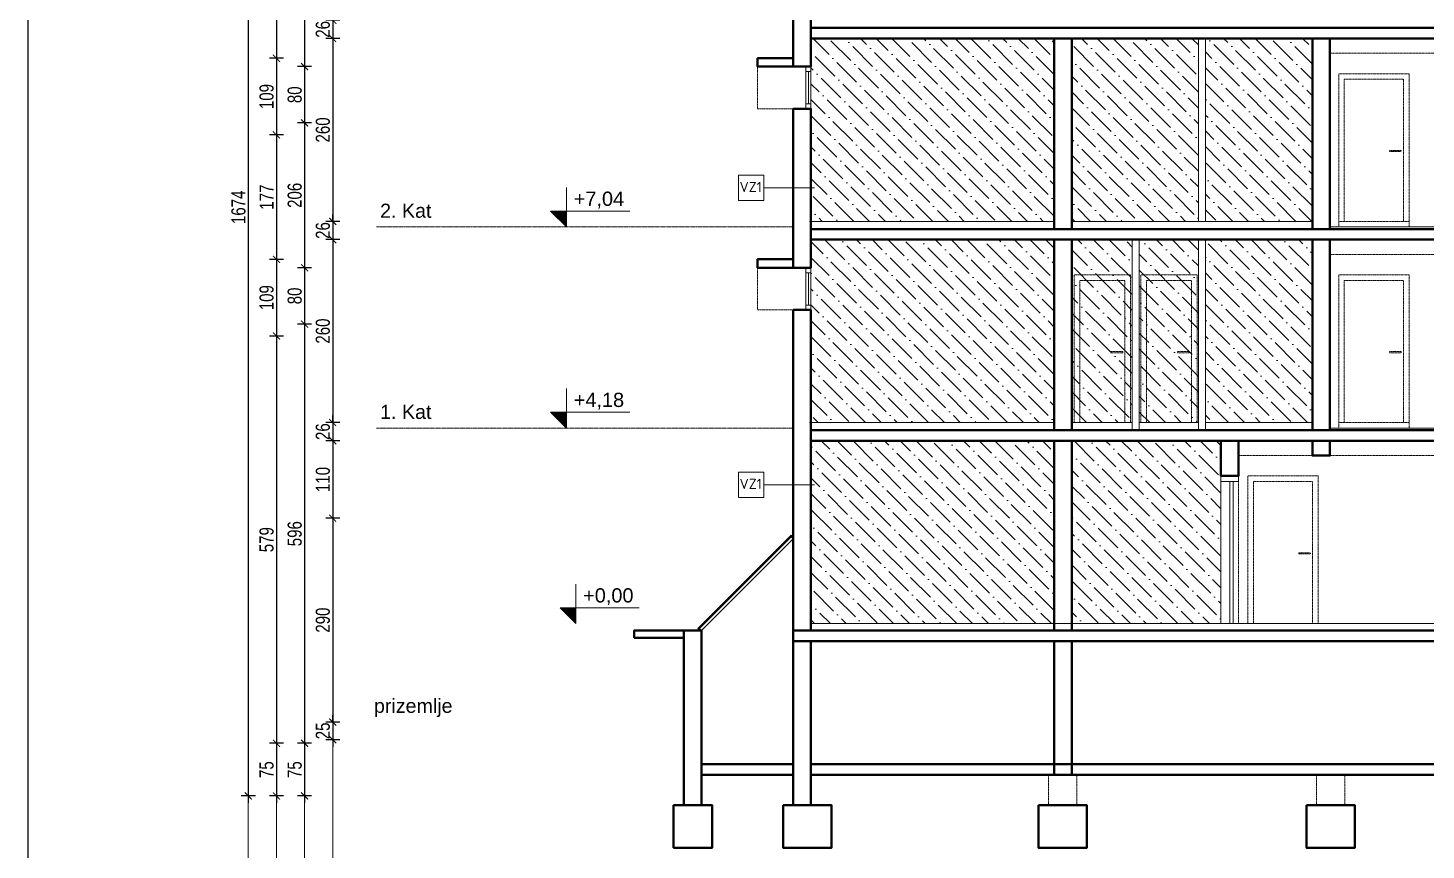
# Model space of a CAD drawing. Header units: millimetres. Extents: x -701 to 470890, y -446843 to -116129.
# Drawn here: x 202089 to 204077, y -227816 to -226647 of the extents above; entities that cross this region are included whole.
import ezdxf
from ezdxf.enums import TextEntityAlignment as Align

# ---------------------------------------------------------------- set-up
doc = ezdxf.new("R2010")
doc.units = ezdxf.units.MM
doc.header["$PDMODE"] = 2
doc.linetypes.add('DASHED2', pattern=[0.375, 0.25, -0.125])
doc.linetypes.add('HIDDEN', pattern=[0.375, 0.25, -0.125])
doc.layers.get('0').update_dxf_attribs({"lineweight": 0})
doc.layers.get('Defpoints').update_dxf_attribs({"color": 250, "lineweight": 0})
for name, color, linetype, lineweight in [('01-zid_nenosivi', 134, 'Continuous', 0), ('03-prozori', 132, 'Continuous', 0), ('05-podgled-tanko', 144, 'HIDDEN', 0), ('06-hatch_grijano', 30, 'Continuous', 0), ('07-kote', 70, 'Continuous', 9), ('5-TX', 113, 'Continuous', 5), ('TP_01 - 0.50', 1, 'Continuous', 40)]:
    doc.layers.add(name, color=color, linetype=linetype, lineweight=lineweight)
doc.layers.add('SAST_Linija sastavnice', color=255, linetype='Continuous', plot=False)
doc.styles.add('GENERATED_STYLE_1', font='arial.ttf')
doc.styles.add('isocpeur', font='isocpeur.ttf')
doc.styles.add('OPIS', font='hrcom.shx', dxfattribs={"width": 0.8, "height": 20})
doc.styles.add('tahoma10', font='tahoma.ttf', dxfattribs={"height": 2})
doc.dimstyles.new('ISO-25', dxfattribs={"dimtxt": 20, "dimasz": 10, "dimexe": 10, "dimexo": 10, "dimgap": 4, "dimtad": 1, "dimdec": 0, "dimtxsty": 'OPIS', "dimblk": 'ARCHTICK', "dimcen": 10, "dimdle": 10, "dimadec": 0, "dimazin": 0, "dimtfac": 1, "dimtdec": 0, "dimtix": 1, "dimtmove": 0, "dimatfit": 3, "dimldrblk": 'ARCHTICK', "dimfxl": 10, "dimfxlon": 1, "dimarcsym": 0})
pattern_1 = [(315, (66.37, -130), (30.8696304, -8.4189901), [39.6875, -7.9375, 0, -7.9375])]

# ---------------------------------------------------------------- blocks, each defined once
blk = doc.blocks.new('*U3807')
blk.add_line((7, 3.5), (53, 3.5))
blk.add_lwpolyline([(0, 7), (60, 7), (60, 0), (60, 0), (0, 0), (0, 7)])
blk.add_lwpolyline([(7, 7), (53, 7), (53, 0), (7, 0)], close=True)
blk = doc.blocks.new('_ArchTick')
at = {"color": 0, "linetype": 'ByBlock', "lineweight": 0, "const_width": 0.15}
blk.add_lwpolyline([(-0.5, -0.5), (0.5, 0.5)], dxfattribs=at)
blk = doc.blocks.new('*D1670')
at = {"layer": '07-kote', "color": 0, "linetype": 'ByBlock', "lineweight": -2, "ltscale": 5, "transparency": 16777216}
for p, q in [((202522.3, -226636.3), (202522.3, -226626.3)), ((202532.3, -226636.3), (202512.3, -226636.3)), ((202522.3, -226636.3), (202522.3, -226662.3)), ((202532.3, -226662.3), (202512.3, -226662.3)), ((202522.3, -226662.3), (202522.3, -226672.3))]:
    blk.add_line(p, q, dxfattribs=at)
at = {"layer": 'Defpoints', "color": 0, "linetype": 'ByBlock', "lineweight": -3, "ltscale": 5, "transparency": 16777216}
for p in [(203216.5, -226636.3), (202522.3, -226662.3), (203216.5, -226662.3)]:
    blk.add_point(p, dxfattribs=at)
at = {"layer": '07-kote', "color": 0, "linetype": 'ByBlock', "lineweight": -2, "ltscale": 5, "transparency": 16777216, "xscale": 10, "yscale": 10, "zscale": 10}
for p, rotation in [((202522.3, -226636.3), 270), ((202522.3, -226662.3), 90)]:
    blk.add_blockref('_ArchTick', p, dxfattribs=dict(at, rotation=rotation))
at = {"layer": '07-kote', "color": 0, "linetype": 'ByBlock', "ltscale": 5, "transparency": 16777216, "insert": (202508.3, -226649.3), "char_height": 20, "attachment_point": 5, "rotation": 90, "style": 'OPIS'}
blk.add_mtext('26', dxfattribs=at)
blk = doc.blocks.new('*D1671')
at = {"layer": '07-kote', "color": 0, "linetype": 'ByBlock', "lineweight": -2, "ltscale": 5, "transparency": 16777216}
for p, q in [((202532.3, -226662.3), (202512.3, -226662.3)), ((202522.3, -226652.3), (202522.3, -226932.3)), ((202532.3, -226922.3), (202512.3, -226922.3))]:
    blk.add_line(p, q, dxfattribs=at)
at = {"layer": 'Defpoints', "color": 0, "linetype": 'ByBlock', "lineweight": -3, "ltscale": 5, "transparency": 16777216}
for p in [(203216.5, -226662.3), (202522.3, -226922.3), (203216.5, -226922.3)]:
    blk.add_point(p, dxfattribs=at)
at = {"layer": '07-kote', "color": 0, "linetype": 'ByBlock', "lineweight": -2, "ltscale": 5, "transparency": 16777216, "xscale": 10, "yscale": 10, "zscale": 10}
for p, rotation in [((202522.3, -226662.3), 90), ((202522.3, -226922.3), 270)]:
    blk.add_blockref('_ArchTick', p, dxfattribs=dict(at, rotation=rotation))
at = {"layer": '07-kote', "color": 0, "linetype": 'ByBlock', "ltscale": 5, "transparency": 16777216, "insert": (202508.3, -226792.3), "char_height": 20, "attachment_point": 5, "rotation": 90, "style": 'OPIS'}
blk.add_mtext('260', dxfattribs=at)
blk = doc.blocks.new('*D1672')
at = {"layer": '07-kote', "color": 0, "linetype": 'ByBlock', "lineweight": -2, "ltscale": 5, "transparency": 16777216}
for p, q in [((202532.3, -226922.3), (202512.3, -226922.3)), ((202522.3, -226922.3), (202522.3, -226912.3)), ((202522.3, -226922.3), (202522.3, -226948.3)), ((202532.3, -226948.3), (202512.3, -226948.3)), ((202522.3, -226948.3), (202522.3, -226958.3))]:
    blk.add_line(p, q, dxfattribs=at)
at = {"layer": 'Defpoints', "color": 0, "linetype": 'ByBlock', "lineweight": -3, "ltscale": 5, "transparency": 16777216}
for p in [(203216.5, -226922.3), (202522.3, -226948.3), (203216.5, -226948.3)]:
    blk.add_point(p, dxfattribs=at)
at = {"layer": '07-kote', "color": 0, "linetype": 'ByBlock', "lineweight": -2, "ltscale": 5, "transparency": 16777216, "xscale": 10, "yscale": 10, "zscale": 10}
for p, rotation in [((202522.3, -226922.3), 270), ((202522.3, -226948.3), 90)]:
    blk.add_blockref('_ArchTick', p, dxfattribs=dict(at, rotation=rotation))
at = {"layer": '07-kote', "color": 0, "linetype": 'ByBlock', "ltscale": 5, "transparency": 16777216, "insert": (202508.3, -226935.3), "char_height": 20, "attachment_point": 5, "rotation": 90, "style": 'OPIS'}
blk.add_mtext('26', dxfattribs=at)
blk = doc.blocks.new('*D1673')
at = {"layer": '07-kote', "color": 0, "linetype": 'ByBlock', "lineweight": -2, "ltscale": 5, "transparency": 16777216}
for p, q in [((202522.3, -226938.3), (202522.3, -227218.3)), ((202532.3, -226948.3), (202512.3, -226948.3)), ((202532.3, -227208.3), (202512.3, -227208.3))]:
    blk.add_line(p, q, dxfattribs=at)
at = {"layer": 'Defpoints', "color": 0, "linetype": 'ByBlock', "lineweight": -3, "ltscale": 5, "transparency": 16777216}
for p in [(203216.5, -226948.3), (202522.3, -227208.3), (203191.5, -227208.3)]:
    blk.add_point(p, dxfattribs=at)
at = {"layer": '07-kote', "color": 0, "linetype": 'ByBlock', "lineweight": -2, "ltscale": 5, "transparency": 16777216, "xscale": 10, "yscale": 10, "zscale": 10}
for p, rotation in [((202522.3, -226948.3), 90), ((202522.3, -227208.3), 270)]:
    blk.add_blockref('_ArchTick', p, dxfattribs=dict(at, rotation=rotation))
at = {"layer": '07-kote', "color": 0, "linetype": 'ByBlock', "ltscale": 5, "transparency": 16777216, "insert": (202508.3, -227078.3), "char_height": 20, "attachment_point": 5, "rotation": 90, "style": 'OPIS'}
blk.add_mtext('260', dxfattribs=at)
blk = doc.blocks.new('*D1674')
at = {"layer": '07-kote', "color": 0, "linetype": 'ByBlock', "lineweight": -2, "ltscale": 5, "transparency": 16777216}
for p, q in [((202522.3, -227208.3), (202522.3, -227198.3)), ((202532.3, -227208.3), (202512.3, -227208.3)), ((202522.3, -227208.3), (202522.3, -227234.3)), ((202532.3, -227234.3), (202512.3, -227234.3)), ((202522.3, -227234.3), (202522.3, -227244.3))]:
    blk.add_line(p, q, dxfattribs=at)
at = {"layer": 'Defpoints', "color": 0, "linetype": 'ByBlock', "lineweight": -3, "ltscale": 5, "transparency": 16777216}
for p in [(203191.5, -227208.3), (202522.3, -227234.3), (203191.5, -227234.3)]:
    blk.add_point(p, dxfattribs=at)
at = {"layer": '07-kote', "color": 0, "linetype": 'ByBlock', "lineweight": -2, "ltscale": 5, "transparency": 16777216, "xscale": 10, "yscale": 10, "zscale": 10}
for p, rotation in [((202522.3, -227208.3), 270), ((202522.3, -227234.3), 90)]:
    blk.add_blockref('_ArchTick', p, dxfattribs=dict(at, rotation=rotation))
at = {"layer": '07-kote', "color": 0, "linetype": 'ByBlock', "ltscale": 5, "transparency": 16777216, "insert": (202508.3, -227221.3), "char_height": 20, "attachment_point": 5, "rotation": 90, "style": 'OPIS'}
blk.add_mtext('26', dxfattribs=at)
blk = doc.blocks.new('*D1675')
at = {"layer": '07-kote', "color": 0, "linetype": 'ByBlock', "lineweight": -2, "ltscale": 5, "transparency": 16777216}
for p, q in [((202532.3, -227234.3), (202512.3, -227234.3)), ((202522.3, -227224.3), (202522.3, -227354.3)), ((202532.3, -227344.3), (202512.3, -227344.3))]:
    blk.add_line(p, q, dxfattribs=at)
at = {"layer": 'Defpoints', "color": 0, "linetype": 'ByBlock', "lineweight": -3, "ltscale": 5, "transparency": 16777216}
for p in [(203191.5, -227234.3), (202522.3, -227344.3), (203191.5, -227344.3)]:
    blk.add_point(p, dxfattribs=at)
at = {"layer": '07-kote', "color": 0, "linetype": 'ByBlock', "lineweight": -2, "ltscale": 5, "transparency": 16777216, "xscale": 10, "yscale": 10, "zscale": 10}
for p, rotation in [((202522.3, -227234.3), 90), ((202522.3, -227344.3), 270)]:
    blk.add_blockref('_ArchTick', p, dxfattribs=dict(at, rotation=rotation))
at = {"layer": '07-kote', "color": 0, "linetype": 'ByBlock', "ltscale": 5, "transparency": 16777216, "insert": (202508.3, -227289.3), "char_height": 20, "attachment_point": 5, "rotation": 90, "style": 'OPIS'}
blk.add_mtext('110', dxfattribs=at)
blk = doc.blocks.new('*D1676')
at = {"layer": '07-kote', "color": 0, "linetype": 'ByBlock', "lineweight": -2, "ltscale": 5, "transparency": 16777216}
for p, q in [((202522.3, -227334.3), (202522.3, -227644.3)), ((202532.3, -227344.3), (202512.3, -227344.3)), ((202532.3, -227634.3), (202512.3, -227634.3))]:
    blk.add_line(p, q, dxfattribs=at)
at = {"layer": 'Defpoints', "color": 0, "linetype": 'ByBlock', "lineweight": -3, "ltscale": 5, "transparency": 16777216}
for p in [(203191.5, -227344.3), (202522.3, -227634.3), (203191.5, -227634.3)]:
    blk.add_point(p, dxfattribs=at)
at = {"layer": '07-kote', "color": 0, "linetype": 'ByBlock', "lineweight": -2, "ltscale": 5, "transparency": 16777216, "xscale": 10, "yscale": 10, "zscale": 10}
for p, rotation in [((202522.3, -227344.3), 90), ((202522.3, -227634.3), 270)]:
    blk.add_blockref('_ArchTick', p, dxfattribs=dict(at, rotation=rotation))
at = {"layer": '07-kote', "color": 0, "linetype": 'ByBlock', "ltscale": 5, "transparency": 16777216, "insert": (202508.3, -227489.3), "char_height": 20, "attachment_point": 5, "rotation": 90, "style": 'OPIS'}
blk.add_mtext('290', dxfattribs=at)
blk = doc.blocks.new('*D1677')
at = {"layer": '07-kote', "color": 0, "linetype": 'ByBlock', "lineweight": -2, "ltscale": 5, "transparency": 16777216}
for p, q in [((202532.3, -227634.3), (202512.3, -227634.3)), ((202522.3, -227634.3), (202522.3, -227624.3)), ((202522.3, -227634.3), (202522.3, -227659.3)), ((202532.3, -227659.3), (202512.3, -227659.3)), ((202522.3, -227659.3), (202522.3, -227669.3))]:
    blk.add_line(p, q, dxfattribs=at)
at = {"layer": 'Defpoints', "color": 0, "linetype": 'ByBlock', "lineweight": -3, "ltscale": 5, "transparency": 16777216}
for p in [(203191.5, -227634.3), (202522.3, -227659.3), (203194.5, -227659.3)]:
    blk.add_point(p, dxfattribs=at)
at = {"layer": '07-kote', "color": 0, "linetype": 'ByBlock', "lineweight": -2, "ltscale": 5, "transparency": 16777216, "xscale": 10, "yscale": 10, "zscale": 10}
for p, rotation in [((202522.3, -227634.3), 270), ((202522.3, -227659.3), 90)]:
    blk.add_blockref('_ArchTick', p, dxfattribs=dict(at, rotation=rotation))
at = {"layer": '07-kote', "color": 0, "linetype": 'ByBlock', "ltscale": 5, "transparency": 16777216, "insert": (202508.3, -227646.8), "char_height": 20, "attachment_point": 5, "rotation": 90, "style": 'OPIS'}
blk.add_mtext('25', dxfattribs=at)
blk = doc.blocks.new('*D1685')
at = {"layer": '07-kote', "color": 0, "linetype": 'ByBlock', "lineweight": -2, "ltscale": 5, "transparency": 16777216}
for p, q in [((202482.3, -226486.3), (202482.3, -226712.3)), ((202492.3, -226496.3), (202472.3, -226496.3)), ((202492.3, -226702.3), (202472.3, -226702.3))]:
    blk.add_line(p, q, dxfattribs=at)
at = {"layer": 'Defpoints', "color": 0, "linetype": 'ByBlock', "lineweight": -3, "ltscale": 5, "transparency": 16777216}
for p in [(202845.5, -226496.3), (202482.3, -226702.3), (202845.5, -226702.3)]:
    blk.add_point(p, dxfattribs=at)
at = {"layer": '07-kote', "color": 0, "linetype": 'ByBlock', "lineweight": -2, "ltscale": 5, "transparency": 16777216, "xscale": 10, "yscale": 10, "zscale": 10}
for p, rotation in [((202482.3, -226496.3), 90), ((202482.3, -226702.3), 270)]:
    blk.add_blockref('_ArchTick', p, dxfattribs=dict(at, rotation=rotation))
at = {"layer": '07-kote', "color": 0, "linetype": 'ByBlock', "ltscale": 5, "transparency": 16777216, "insert": (202468.3, -226599.3), "char_height": 20, "attachment_point": 5, "rotation": 90, "style": 'OPIS'}
blk.add_mtext('206', dxfattribs=at)
blk = doc.blocks.new('*D1686')
at = {"layer": '07-kote', "color": 0, "linetype": 'ByBlock', "lineweight": -2, "ltscale": 5, "transparency": 16777216}
for p, q in [((202492.3, -226702.3), (202472.3, -226702.3)), ((202482.3, -226692.3), (202482.3, -226792.3)), ((202492.3, -226782.3), (202472.3, -226782.3))]:
    blk.add_line(p, q, dxfattribs=at)
at = {"layer": 'Defpoints', "color": 0, "linetype": 'ByBlock', "lineweight": -3, "ltscale": 5, "transparency": 16777216}
for p in [(202845.5, -226702.3), (202482.3, -226782.3), (202845.5, -226782.3)]:
    blk.add_point(p, dxfattribs=at)
at = {"layer": '07-kote', "color": 0, "linetype": 'ByBlock', "lineweight": -2, "ltscale": 5, "transparency": 16777216, "xscale": 10, "yscale": 10, "zscale": 10}
for p, rotation in [((202482.3, -226702.3), 90), ((202482.3, -226782.3), 270)]:
    blk.add_blockref('_ArchTick', p, dxfattribs=dict(at, rotation=rotation))
at = {"layer": '07-kote', "color": 0, "linetype": 'ByBlock', "ltscale": 5, "transparency": 16777216, "insert": (202468.3, -226742.3), "char_height": 20, "attachment_point": 5, "rotation": 90, "style": 'OPIS'}
blk.add_mtext('80', dxfattribs=at)
blk = doc.blocks.new('*D1687')
at = {"layer": '07-kote', "color": 0, "linetype": 'ByBlock', "lineweight": -2, "ltscale": 5, "transparency": 16777216}
for p, q in [((202492.3, -226782.3), (202472.3, -226782.3)), ((202482.3, -226772.3), (202482.3, -226998.3)), ((202492.3, -226988.3), (202472.3, -226988.3))]:
    blk.add_line(p, q, dxfattribs=at)
at = {"layer": 'Defpoints', "color": 0, "linetype": 'ByBlock', "lineweight": -3, "ltscale": 5, "transparency": 16777216}
for p in [(202845.5, -226782.3), (202482.3, -226988.3), (202845.5, -226988.3)]:
    blk.add_point(p, dxfattribs=at)
at = {"layer": '07-kote', "color": 0, "linetype": 'ByBlock', "lineweight": -2, "ltscale": 5, "transparency": 16777216, "xscale": 10, "yscale": 10, "zscale": 10}
for p, rotation in [((202482.3, -226782.3), 90), ((202482.3, -226988.3), 270)]:
    blk.add_blockref('_ArchTick', p, dxfattribs=dict(at, rotation=rotation))
at = {"layer": '07-kote', "color": 0, "linetype": 'ByBlock', "ltscale": 5, "transparency": 16777216, "insert": (202468.3, -226885.3), "char_height": 20, "attachment_point": 5, "rotation": 90, "style": 'OPIS'}
blk.add_mtext('206', dxfattribs=at)
blk = doc.blocks.new('*D1688')
at = {"layer": '07-kote', "color": 0, "linetype": 'ByBlock', "lineweight": -2, "ltscale": 5, "transparency": 16777216}
for p, q in [((202482.3, -226978.3), (202482.3, -227078.3)), ((202492.3, -226988.3), (202472.3, -226988.3)), ((202492.3, -227068.3), (202472.3, -227068.3))]:
    blk.add_line(p, q, dxfattribs=at)
at = {"layer": 'Defpoints', "color": 0, "linetype": 'ByBlock', "lineweight": -3, "ltscale": 5, "transparency": 16777216}
for p in [(202845.5, -226988.3), (202482.3, -227068.3), (202845.5, -227068.3)]:
    blk.add_point(p, dxfattribs=at)
at = {"layer": '07-kote', "color": 0, "linetype": 'ByBlock', "lineweight": -2, "ltscale": 5, "transparency": 16777216, "xscale": 10, "yscale": 10, "zscale": 10}
for p, rotation in [((202482.3, -226988.3), 90), ((202482.3, -227068.3), 270)]:
    blk.add_blockref('_ArchTick', p, dxfattribs=dict(at, rotation=rotation))
at = {"layer": '07-kote', "color": 0, "linetype": 'ByBlock', "ltscale": 5, "transparency": 16777216, "insert": (202468.3, -227028.3), "char_height": 20, "attachment_point": 5, "rotation": 90, "style": 'OPIS'}
blk.add_mtext('80', dxfattribs=at)
blk = doc.blocks.new('*D1689')
at = {"layer": '07-kote', "color": 0, "linetype": 'ByBlock', "lineweight": -2, "ltscale": 5, "transparency": 16777216}
for p, q in [((202482.3, -227058.3), (202482.3, -227674.5)), ((202492.3, -227068.3), (202472.3, -227068.3)), ((202492.3, -227664.5), (202472.3, -227664.5))]:
    blk.add_line(p, q, dxfattribs=at)
at = {"layer": 'Defpoints', "color": 0, "linetype": 'ByBlock', "lineweight": -3, "ltscale": 5, "transparency": 16777216}
for p in [(202845.5, -227068.3), (202482.3, -227664.5), (202820.5, -227664.5)]:
    blk.add_point(p, dxfattribs=at)
at = {"layer": '07-kote', "color": 0, "linetype": 'ByBlock', "lineweight": -2, "ltscale": 5, "transparency": 16777216, "xscale": 10, "yscale": 10, "zscale": 10}
for p, rotation in [((202482.3, -227068.3), 90), ((202482.3, -227664.5), 270)]:
    blk.add_blockref('_ArchTick', p, dxfattribs=dict(at, rotation=rotation))
at = {"layer": '07-kote', "color": 0, "linetype": 'ByBlock', "ltscale": 5, "transparency": 16777216, "insert": (202468.3, -227366.4), "char_height": 20, "attachment_point": 5, "rotation": 90, "style": 'OPIS'}
blk.add_mtext('596', dxfattribs=at)
blk = doc.blocks.new('*D1690')
at = {"layer": '07-kote', "color": 0, "linetype": 'ByBlock', "lineweight": -2, "ltscale": 5, "transparency": 16777216}
for p, q in [((202482.3, -227654.5), (202482.3, -227749.3)), ((202492.3, -227664.5), (202472.3, -227664.5)), ((202492.3, -227739.3), (202472.3, -227739.3))]:
    blk.add_line(p, q, dxfattribs=at)
at = {"layer": 'Defpoints', "color": 0, "linetype": 'ByBlock', "lineweight": -3, "ltscale": 5, "transparency": 16777216}
for p in [(202820.5, -227664.5), (202482.3, -227739.3), (202664.8, -227739.3)]:
    blk.add_point(p, dxfattribs=at)
at = {"layer": '07-kote', "color": 0, "linetype": 'ByBlock', "lineweight": -2, "ltscale": 5, "transparency": 16777216, "xscale": 10, "yscale": 10, "zscale": 10}
for p, rotation in [((202482.3, -227664.5), 90), ((202482.3, -227739.3), 270)]:
    blk.add_blockref('_ArchTick', p, dxfattribs=dict(at, rotation=rotation))
at = {"layer": '07-kote', "color": 0, "linetype": 'ByBlock', "ltscale": 5, "transparency": 16777216, "insert": (202468.3, -227701.9), "char_height": 20, "attachment_point": 5, "rotation": 90, "style": 'OPIS'}
blk.add_mtext('75', dxfattribs=at)
blk = doc.blocks.new('*D1696')
at = {"layer": '07-kote', "color": 0, "linetype": 'ByBlock', "lineweight": -2, "ltscale": 5, "transparency": 16777216}
for p, q in [((202442.3, -226503.3), (202442.3, -226700.3)), ((202452.3, -226513.3), (202432.3, -226513.3)), ((202452.3, -226690.3), (202432.3, -226690.3))]:
    blk.add_line(p, q, dxfattribs=at)
at = {"layer": 'Defpoints', "color": 0, "linetype": 'ByBlock', "lineweight": -3, "ltscale": 5, "transparency": 16777216}
for p in [(202759.8, -226513.3), (202442.3, -226690.3), (202759.8, -226690.3)]:
    blk.add_point(p, dxfattribs=at)
at = {"layer": '07-kote', "color": 0, "linetype": 'ByBlock', "lineweight": -2, "ltscale": 5, "transparency": 16777216, "xscale": 10, "yscale": 10, "zscale": 10}
for p, rotation in [((202442.3, -226513.3), 90), ((202442.3, -226690.3), 270)]:
    blk.add_blockref('_ArchTick', p, dxfattribs=dict(at, rotation=rotation))
at = {"layer": '07-kote', "color": 0, "linetype": 'ByBlock', "ltscale": 5, "transparency": 16777216, "insert": (202428.3, -226601.8), "char_height": 20, "attachment_point": 5, "rotation": 90, "style": 'OPIS'}
blk.add_mtext('177', dxfattribs=at)
blk = doc.blocks.new('*D1697')
at = {"layer": '07-kote', "color": 0, "linetype": 'ByBlock', "lineweight": -2, "ltscale": 5, "transparency": 16777216}
for p, q in [((202442.3, -226680.3), (202442.3, -226809.3)), ((202452.3, -226690.3), (202432.3, -226690.3)), ((202452.3, -226799.3), (202432.3, -226799.3))]:
    blk.add_line(p, q, dxfattribs=at)
at = {"layer": 'Defpoints', "color": 0, "linetype": 'ByBlock', "lineweight": -3, "ltscale": 5, "transparency": 16777216}
for p in [(202759.8, -226690.3), (202442.3, -226799.3), (202759.8, -226799.3)]:
    blk.add_point(p, dxfattribs=at)
at = {"layer": '07-kote', "color": 0, "linetype": 'ByBlock', "lineweight": -2, "ltscale": 5, "transparency": 16777216, "xscale": 10, "yscale": 10, "zscale": 10}
for p, rotation in [((202442.3, -226690.3), 90), ((202442.3, -226799.3), 270)]:
    blk.add_blockref('_ArchTick', p, dxfattribs=dict(at, rotation=rotation))
at = {"layer": '07-kote', "color": 0, "linetype": 'ByBlock', "ltscale": 5, "transparency": 16777216, "insert": (202428.3, -226744.8), "char_height": 20, "attachment_point": 5, "rotation": 90, "style": 'OPIS'}
blk.add_mtext('109', dxfattribs=at)
blk = doc.blocks.new('*D1698')
at = {"layer": '07-kote', "color": 0, "linetype": 'ByBlock', "lineweight": -2, "ltscale": 5, "transparency": 16777216}
for p, q in [((202452.3, -226799.3), (202432.3, -226799.3)), ((202442.3, -226789.3), (202442.3, -226986.3)), ((202452.3, -226976.3), (202432.3, -226976.3))]:
    blk.add_line(p, q, dxfattribs=at)
at = {"layer": 'Defpoints', "color": 0, "linetype": 'ByBlock', "lineweight": -3, "ltscale": 5, "transparency": 16777216}
for p in [(202759.8, -226799.3), (202442.3, -226976.3), (202759.8, -226976.3)]:
    blk.add_point(p, dxfattribs=at)
at = {"layer": '07-kote', "color": 0, "linetype": 'ByBlock', "lineweight": -2, "ltscale": 5, "transparency": 16777216, "xscale": 10, "yscale": 10, "zscale": 10}
for p, rotation in [((202442.3, -226799.3), 90), ((202442.3, -226976.3), 270)]:
    blk.add_blockref('_ArchTick', p, dxfattribs=dict(at, rotation=rotation))
at = {"layer": '07-kote', "color": 0, "linetype": 'ByBlock', "ltscale": 5, "transparency": 16777216, "insert": (202428.3, -226887.8), "char_height": 20, "attachment_point": 5, "rotation": 90, "style": 'OPIS'}
blk.add_mtext('177', dxfattribs=at)
blk = doc.blocks.new('*D1699')
at = {"layer": '07-kote', "color": 0, "linetype": 'ByBlock', "lineweight": -2, "ltscale": 5, "transparency": 16777216}
for p, q in [((202452.3, -226976.3), (202432.3, -226976.3)), ((202442.3, -226966.3), (202442.3, -227095.3)), ((202452.3, -227085.3), (202432.3, -227085.3))]:
    blk.add_line(p, q, dxfattribs=at)
at = {"layer": 'Defpoints', "color": 0, "linetype": 'ByBlock', "lineweight": -3, "ltscale": 5, "transparency": 16777216}
for p in [(202759.8, -226976.3), (202442.3, -227085.3), (202759.8, -227085.3)]:
    blk.add_point(p, dxfattribs=at)
at = {"layer": '07-kote', "color": 0, "linetype": 'ByBlock', "lineweight": -2, "ltscale": 5, "transparency": 16777216, "xscale": 10, "yscale": 10, "zscale": 10}
for p, rotation in [((202442.3, -226976.3), 90), ((202442.3, -227085.3), 270)]:
    blk.add_blockref('_ArchTick', p, dxfattribs=dict(at, rotation=rotation))
at = {"layer": '07-kote', "color": 0, "linetype": 'ByBlock', "ltscale": 5, "transparency": 16777216, "insert": (202428.3, -227030.8), "char_height": 20, "attachment_point": 5, "rotation": 90, "style": 'OPIS'}
blk.add_mtext('109', dxfattribs=at)
blk = doc.blocks.new('*D1700')
at = {"layer": '07-kote', "color": 0, "linetype": 'ByBlock', "lineweight": -2, "ltscale": 5, "transparency": 16777216}
for p, q in [((202442.3, -227075.3), (202442.3, -227674.5)), ((202452.3, -227085.3), (202432.3, -227085.3)), ((202452.3, -227664.5), (202432.3, -227664.5))]:
    blk.add_line(p, q, dxfattribs=at)
at = {"layer": 'Defpoints', "color": 0, "linetype": 'ByBlock', "lineweight": -3, "ltscale": 5, "transparency": 16777216}
for p in [(202759.8, -227085.3), (202442.3, -227664.5), (202820.5, -227664.5)]:
    blk.add_point(p, dxfattribs=at)
at = {"layer": '07-kote', "color": 0, "linetype": 'ByBlock', "lineweight": -2, "ltscale": 5, "transparency": 16777216, "xscale": 10, "yscale": 10, "zscale": 10}
for p, rotation in [((202442.3, -227085.3), 90), ((202442.3, -227664.5), 270)]:
    blk.add_blockref('_ArchTick', p, dxfattribs=dict(at, rotation=rotation))
at = {"layer": '07-kote', "color": 0, "linetype": 'ByBlock', "ltscale": 5, "transparency": 16777216, "insert": (202428.3, -227374.9), "char_height": 20, "attachment_point": 5, "rotation": 90, "style": 'OPIS'}
blk.add_mtext('579', dxfattribs=at)
blk = doc.blocks.new('*D1701')
at = {"layer": '07-kote', "color": 0, "linetype": 'ByBlock', "lineweight": -2, "ltscale": 5, "transparency": 16777216}
for p, q in [((202442.3, -227654.5), (202442.3, -227749.3)), ((202452.3, -227664.5), (202432.3, -227664.5)), ((202452.3, -227739.3), (202432.3, -227739.3))]:
    blk.add_line(p, q, dxfattribs=at)
at = {"layer": 'Defpoints', "color": 0, "linetype": 'ByBlock', "lineweight": -3, "ltscale": 5, "transparency": 16777216}
for p in [(202820.5, -227664.5), (202442.3, -227739.3), (202664.8, -227739.3)]:
    blk.add_point(p, dxfattribs=at)
at = {"layer": '07-kote', "color": 0, "linetype": 'ByBlock', "lineweight": -2, "ltscale": 5, "transparency": 16777216, "xscale": 10, "yscale": 10, "zscale": 10}
for p, rotation in [((202442.3, -227664.5), 90), ((202442.3, -227739.3), 270)]:
    blk.add_blockref('_ArchTick', p, dxfattribs=dict(at, rotation=rotation))
at = {"layer": '07-kote', "color": 0, "linetype": 'ByBlock', "ltscale": 5, "transparency": 16777216, "insert": (202428.3, -227701.9), "char_height": 20, "attachment_point": 5, "rotation": 90, "style": 'OPIS'}
blk.add_mtext('75', dxfattribs=at)
blk = doc.blocks.new('*D1703')
at = {"layer": '07-kote', "color": 0, "linetype": 'ByBlock', "lineweight": -2, "ltscale": 5, "transparency": 16777216}
for p, q in [((202412.3, -226065.3), (202392.3, -226065.3)), ((202402.3, -226055.3), (202402.3, -227749.3)), ((202412.3, -227739.3), (202392.3, -227739.3))]:
    blk.add_line(p, q, dxfattribs=at)
at = {"layer": 'Defpoints', "color": 0, "linetype": 'ByBlock', "lineweight": -3, "ltscale": 5, "transparency": 16777216}
for p in [(203933.5, -226065.3), (202402.3, -227739.3), (202594.3, -227739.3)]:
    blk.add_point(p, dxfattribs=at)
at = {"layer": '07-kote', "color": 0, "linetype": 'ByBlock', "lineweight": -2, "ltscale": 5, "transparency": 16777216, "xscale": 10, "yscale": 10, "zscale": 10}
for p, rotation in [((202402.3, -226065.3), 90), ((202402.3, -227739.3), 270)]:
    blk.add_blockref('_ArchTick', p, dxfattribs=dict(at, rotation=rotation))
at = {"layer": '07-kote', "color": 0, "linetype": 'ByBlock', "ltscale": 5, "transparency": 16777216, "insert": (202388.3, -226902.3), "char_height": 20, "attachment_point": 5, "rotation": 90, "style": 'OPIS'}
blk.add_mtext('1674', dxfattribs=at)
blk = doc.blocks.new('*U649')
at = {"ltscale": 0.1}
blk.add_line((-0.125, 0.375), (-0.625, 0.375), dxfattribs=at)
blk.add_lwpolyline([(0.125, 0.5), (0.125, 0.25), (-0.125, 0.25), (-0.125, 0.5)], close=True, dxfattribs=at)
at = {"style": 'isocpeur'}
blk.add_attdef('sl', text='', height=0.1, dxfattribs=at).set_placement((0.005, 0.334), align=Align.CENTER)

msp = doc.modelspace()

# ---------------------------------------------------------------- hatches: boundary and pattern name
at = {"layer": '06-hatch_grijano'}
h = msp.add_hatch(dxfattribs=at)
h.set_pattern_fill('ANSI36', color=256, scale=5, angle=270, style=0)
h.set_pattern_definition(pattern_1)
h.paths.add_polyline_path([(203548.02, -226922.27), (203202.02, -226922.27), (203202.02, -226662.27), (203548.02, -226662.27)])
h = msp.add_hatch(dxfattribs=at)
h.set_pattern_fill('ANSI36', color=256, scale=5, angle=270, style=0)
h.set_pattern_definition(pattern_1)
h.paths.add_polyline_path([(203753.02, -226662.27), (203573.02, -226662.27), (203573.02, -226922.27), (203753.02, -226922.27)])
h = msp.add_hatch(dxfattribs=at)
h.set_pattern_fill('ANSI36', color=256, scale=5, angle=270, style=0)
h.set_pattern_definition(pattern_1)
h.paths.add_polyline_path([(203763.02, -226662.27), (203915.02, -226662.27), (203915.02, -226922.27), (203763.02, -226922.27)])
h = msp.add_hatch(dxfattribs=at)
h.set_pattern_fill('ANSI36', color=256, scale=5, angle=270, style=0)
h.set_pattern_definition(pattern_1)
h.paths.add_polyline_path([(203202.02, -226948.27), (203548.02, -226948.27), (203548.02, -227208.27), (203202.02, -227208.27)])
h = msp.add_hatch(dxfattribs=at)
h.set_pattern_fill('ANSI36', color=256, scale=5, angle=270, style=0)
h.set_pattern_definition(pattern_1)
h.paths.add_polyline_path([(203659.02, -227208.27), (203573.02, -227208.27), (203573.02, -226948.27), (203659.02, -226948.27)])
h = msp.add_hatch(dxfattribs=at)
h.set_pattern_fill('ANSI36', color=256, scale=5, angle=270, style=0)
h.set_pattern_definition(pattern_1)
h.paths.add_polyline_path([(203669.02, -226948.27), (203753.02, -226948.27), (203753.02, -227208.27), (203669.02, -227208.27)])
h = msp.add_hatch(dxfattribs=at)
h.set_pattern_fill('ANSI36', color=256, scale=5, angle=270, style=0)
h.set_pattern_definition(pattern_1)
h.paths.add_polyline_path([(203763.02, -227208.27), (203915.02, -227208.27), (203915.02, -226948.27), (203763.02, -226948.27)])
h = msp.add_hatch(dxfattribs=at)
h.set_pattern_fill('ANSI36', color=256, scale=5, angle=270, style=0)
h.set_pattern_definition([(315, (0, -130), (30.8696304, -8.4189901), [39.6875, -7.9375, 0, -7.9375])])
h.paths.add_polyline_path([(203202.02, -227494.27), (203548.02, -227494.27), (203548.02, -227234.27), (203202.02, -227234.27)])
h.paths.add_polyline_path([(203785.02, -227234.27), (203573.02, -227234.27), (203573.02, -227494.27), (203785.02, -227494.27)])
at = {"layer": '07-kote'}
h = msp.add_hatch(color=7, dxfattribs=at)
h.dxf.hatch_style = 1
h.paths.add_polyline_path([(202854.6, -226907.77), (202832.1, -226907.77), (202854.6, -226930.27)])
h = msp.add_hatch(color=7, dxfattribs=at)
h.dxf.hatch_style = 1
h.paths.add_polyline_path([(202854.6, -227193.77), (202832.1, -227193.77), (202854.6, -227216.27)])
h = msp.add_hatch(color=7, dxfattribs=at)
h.dxf.hatch_style = 1
h.paths.add_polyline_path([(202867.96, -227471.77), (202845.46, -227471.77), (202867.96, -227494.27)])

# ---------------------------------------------------------------- linework, layer by layer
at = {"layer": '01-zid_nenosivi', "ltscale": 5}
for p, q in [((203753.02, -226662.27), (203753.02, -226922.27)), ((203763.02, -226662.27), (203763.02, -226922.27)), ((203659.02, -226948.27), (203659.02, -227219.27)), ((203669.02, -226948.27), (203669.02, -227219.27)), ((203753.02, -226948.27), (203753.02, -227219.27)), ((203763.02, -226948.27), (203763.02, -227219.27))]:
    msp.add_line(p, q, dxfattribs=at)
for points in [[(203548.02, -226922.27), (203200.02, -226922.27)], [(203915.02, -226922.27), (203573.02, -226922.27)], [(204669.02, -226930.27), (203940.02, -226930.27)], [(203548.02, -227208.27), (203200.02, -227208.27)], [(203659.02, -227208.27), (203573.02, -227208.27)], [(203753.02, -227208.27), (203669.02, -227208.27)], [(203915.02, -227208.27), (203763.02, -227208.27)], [(204669.02, -227216.27), (203940.02, -227216.27)]]:
    msp.add_lwpolyline(points, dxfattribs=at)
for points in [[(203785.02, -227284.27), (203810.02, -227284.27), (203810.02, -227292.27), (203785.02, -227292.27)], [(203797.52, -227292.27), (203802.19, -227292.27), (203802.19, -227494.27), (203797.52, -227494.27)], [(203042.45, -227502.32), (203175.07, -227369.7), (203174.03, -227368.67), (203041.42, -227501.29)], [(203043.59, -227501.18), (203174.1, -227370.67), (203177.02, -227373.59), (203046.51, -227504.1)], [(203202.02, -227504.27), (204954.02, -227504.27), (204954.02, -227494.27), (203202.02, -227494.27)]]:
    msp.add_lwpolyline(points, close=True, dxfattribs=at)
at = {"layer": '05-podgled-tanko'}
for points in [[(204095.52, -226683.27), (203940.02, -226683.27)], [(203177.02, -226702.27), (203126.4, -226702.27), (203126.4, -226762.27), (203126.4, -226762.27), (203177.02, -226762.27)], [(203202.02, -226762.27), (203202.02, -226762.27), (203202.02, -226702.27), (203202.02, -226702.27)], [(203952.44, -226922.27), (203952.44, -226712.27), (204052.44, -226712.27), (204052.44, -226922.27)], [(203960.44, -226922.27), (203960.44, -226720.27), (204044.44, -226720.27), (204044.44, -226922.27)], [(204040.37, -226821.4), (204024.63, -226821.4), (204024.63, -226823.01), (204041.31, -226823.01), (204041.31, -226821.4), (204040.37, -226821.4)], [(204095.52, -226969.27), (203940.02, -226969.27)], [(203177.02, -226988.27), (203126.4, -226988.27), (203126.4, -227048.27), (203126.4, -227048.27), (203177.02, -227048.27)], [(203202.02, -227048.27), (203202.02, -227048.27), (203202.02, -226988.27), (203202.02, -226988.27)], [(203576.49, -227208.27), (203576.49, -226998.27), (203656.49, -226998.27), (203656.49, -227208.27)], [(203671.23, -227208.27), (203671.23, -226998.27), (203751.23, -226998.27), (203751.23, -227208.27)], [(203952.44, -227208.27), (203952.44, -226998.27), (204052.44, -226998.27), (204052.44, -227208.27)], [(203584.49, -227208.27), (203584.49, -227006.27), (203648.49, -227006.27), (203648.49, -227208.27)], [(203679.23, -227208.27), (203679.23, -227006.27), (203743.23, -227006.27), (203743.23, -227208.27)], [(203960.44, -227208.27), (203960.44, -227006.27), (204044.44, -227006.27), (204044.44, -227208.27)], [(203644.42, -227107.4), (203628.68, -227107.4), (203628.68, -227109.01), (203645.36, -227109.01), (203645.36, -227107.4), (203644.42, -227107.4)], [(203739.16, -227107.4), (203723.42, -227107.4), (203723.42, -227109.01), (203740.1, -227109.01), (203740.1, -227107.4), (203739.16, -227107.4)], [(204040.37, -227107.4), (204024.63, -227107.4), (204024.63, -227109.01), (204041.31, -227109.01), (204041.31, -227107.4), (204040.37, -227107.4)], [(204095.52, -227255.27), (203810.02, -227255.27)], [(203823.37, -227494.27), (203823.37, -227284.27), (203923.37, -227284.27), (203923.37, -227494.27)], [(203831.37, -227494.27), (203831.37, -227292.27), (203915.37, -227292.27), (203915.37, -227494.27)], [(203911.3, -227393.4), (203895.56, -227393.4), (203895.56, -227395.01), (203912.24, -227395.01), (203912.24, -227393.4), (203911.3, -227393.4)]]:
    msp.add_lwpolyline(points, dxfattribs=at).dxf.unprotected_set("ltscale", 0)
for points in [[(203952.44, -226922.27), (204052.44, -226922.27), (204052.44, -226930.27), (203952.44, -226930.27)], [(203952.44, -227208.27), (204052.44, -227208.27), (204052.44, -227216.27), (203952.44, -227216.27)], [(203785.02, -227284.27), (203810.02, -227284.27), (203810.02, -227494.27), (203785.02, -227494.27)], [(203540.05, -227709.27), (203580.05, -227709.27), (203580.05, -227752.55), (203540.05, -227752.55)], [(203921.02, -227709.27), (203961.02, -227709.27), (203961.02, -227752.55), (203921.02, -227752.55)]]:
    msp.add_lwpolyline(points, close=True, dxfattribs=at).dxf.unprotected_set("ltscale", 0)
at = {"layer": '06-hatch_grijano', "linetype": 'ByBlock', "ltscale": 5}
for points in [[(203548.02, -226922.27), (203202.02, -226922.27), (203202.02, -226662.27), (203548.02, -226662.27)], [(203753.02, -226662.27), (203573.02, -226662.27), (203573.02, -226922.27), (203753.02, -226922.27)], [(203763.02, -226662.27), (203915.02, -226662.27), (203915.02, -226922.27), (203763.02, -226922.27)], [(203202.02, -226948.27), (203548.02, -226948.27), (203548.02, -227208.27), (203202.02, -227208.27)], [(203659.02, -227208.27), (203573.02, -227208.27), (203573.02, -226948.27), (203659.02, -226948.27)], [(203669.02, -226948.27), (203753.02, -226948.27), (203753.02, -227208.27), (203669.02, -227208.27)], [(203763.02, -227208.27), (203915.02, -227208.27), (203915.02, -226948.27), (203763.02, -226948.27)]]:
    msp.add_lwpolyline(points, close=True, dxfattribs=at)
at = {"layer": '06-hatch_grijano'}
for points in [[(203202.02, -227494.27), (203548.02, -227494.27), (203548.02, -227234.27), (203202.02, -227234.27)], [(203785.02, -227234.27), (203573.02, -227234.27), (203573.02, -227494.27), (203785.02, -227494.27)]]:
    msp.add_lwpolyline(points, close=True, dxfattribs=at)
at = {"layer": '07-kote'}
for p, q in [((202854.6, -226930.27), (202854.6, -226874.02)), ((202854.6, -226930.27), (202854.6, -226874.02)), ((202944.6, -226907.77), (202832.1, -226907.77)), ((202854.6, -226930.27), (202832.1, -226907.77)), ((202854.6, -227216.27), (202854.6, -227160.02)), ((202854.6, -227216.27), (202854.6, -227160.02)), ((202944.6, -227193.77), (202832.1, -227193.77)), ((202854.6, -227216.27), (202832.1, -227193.77)), ((202867.96, -227494.27), (202867.96, -227438.02)), ((202867.96, -227494.27), (202867.96, -227438.02)), ((202957.96, -227471.77), (202845.46, -227471.77)), ((202867.96, -227494.27), (202845.46, -227471.77))]:
    msp.add_line(p, q, dxfattribs=at)
at = {"layer": '07-kote', "linetype": 'DASHED2'}
for points in [[(203177.02, -226930.27), (202584.3, -226930.27)], [(203177.02, -227216.27), (202584.3, -227216.27)]]:
    msp.add_lwpolyline(points, dxfattribs=at)
at = {"layer": 'Defpoints', "linetype": 'ByBlock', "ltscale": 5}
for points in [[(202402.27, -228092.64), (202402.27, -225674.8)], [(202442.27, -228092.64), (202442.27, -225674.8)], [(202482.27, -228092.64), (202482.27, -225674.8)], [(202522.27, -228092.64), (202522.27, -225674.8)]]:
    msp.add_lwpolyline(points, dxfattribs=at)
at = {"layer": 'SAST_Linija sastavnice'}
msp.add_lwpolyline([(202089.02, -229177.75), (207727.02, -229177.75), (207727.02, -225077.75), (202089.02, -225077.75)], close=True, dxfattribs=at)
at = {"layer": 'TP_01 - 0.50'}
for p, q in [((203548.02, -226662.27), (203548.02, -226933.27)), ((203573.02, -226662.27), (203573.02, -226933.27)), ((203915.02, -226662.27), (203915.02, -226933.27)), ((203940.02, -226662.27), (203940.02, -226933.27)), ((203548.02, -226948.27), (203548.02, -227219.27)), ((203573.02, -226948.27), (203573.02, -227219.27)), ((203915.02, -226948.27), (203915.02, -227219.27)), ((203940.02, -226948.27), (203940.02, -227219.27)), ((203548.02, -227234.27), (203548.02, -227504.27)), ((203573.02, -227234.27), (203573.02, -227504.27)), ((203548.02, -227519.27), (203548.02, -227709.27)), ((203573.02, -227519.27), (203573.02, -227709.27))]:
    msp.add_line(p, q, dxfattribs=at)
for points in [[(203177.02, -226702.27), (203202.02, -226702.27), (203202.02, -226476.27), (203177.02, -226476.27)], [(203177.02, -226702.27), (203126.4, -226702.27), (203126.4, -226690.27), (203177.02, -226690.27)], [(203177.02, -226988.27), (203202.02, -226988.27), (203202.02, -226762.27), (203177.02, -226762.27)], [(203177.02, -226988.27), (203126.4, -226988.27), (203126.4, -226976.27), (203177.02, -226976.27)], [(203177.02, -227504.27), (203202.02, -227504.27), (203202.02, -227048.27), (203177.02, -227048.27)], [(203785.02, -227234.27), (203810.02, -227234.27), (203810.02, -227284.27), (203785.02, -227284.27)], [(203915.02, -227234.27), (203940.02, -227234.27), (203940.02, -227255.27), (203915.02, -227255.27)], [(202950.84, -227514.27), (203021.34, -227514.27), (203021.34, -227504.27), (202950.84, -227504.27)], [(203021.34, -227752.55), (203046.34, -227752.55), (203046.34, -227504.27), (203021.34, -227504.27)], [(203177.02, -227519.27), (203202.02, -227519.27), (203202.02, -227752.55), (203177.02, -227752.55)], [(203046.34, -227694.27), (203177.02, -227694.27), (203177.02, -227709.27), (203046.34, -227709.27)], [(203006.91, -227752.55), (203061.82, -227752.55), (203061.82, -227813.06), (203006.91, -227813.06)], [(203162.59, -227752.55), (203231.45, -227752.55), (203231.45, -227813.06), (203162.59, -227813.06)], [(203525.62, -227752.55), (203594.48, -227752.55), (203594.48, -227813.06), (203525.62, -227813.06)], [(203906.59, -227752.55), (203975.45, -227752.55), (203975.45, -227813.06), (203906.59, -227813.06)]]:
    msp.add_lwpolyline(points, close=True, dxfattribs=at)
for points in [[(203202.02, -226647.27), (204066.06, -226647.27)], [(204066.06, -226662.27), (203202.02, -226662.27), (203202.02, -226647.27)], [(204066.06, -226647.27), (205768.02, -226647.27), (205768.02, -226662.27), (204066.06, -226662.27)], [(203202.02, -226933.27), (205768.02, -226933.27), (205768.02, -226948.27), (203202.02, -226948.27), (203202.02, -226933.27)], [(203202.02, -227219.27), (204117.52, -227219.27)], [(204117.52, -227234.27), (203202.02, -227234.27), (203202.02, -227219.27)], [(203202.02, -227504.27), (205768.02, -227504.27), (205768.02, -227519.27), (203177.02, -227519.27), (203177.02, -227504.27)], [(203202.02, -227694.27), (204661.02, -227694.27), (204661.02, -227709.27), (203202.02, -227709.27), (203202.02, -227694.27)]]:
    msp.add_lwpolyline(points, dxfattribs=at)

# ---------------------------------------------------------------- block references
at = {"layer": '03-prozori', "rotation": 90.00000000000001}
for p in [(203202.02, -226762.27), (203202.02, -227048.27)]:
    msp.add_blockref('*U3807', p, dxfattribs=at)
at = {"layer": '5-TX'}
ref = msp.add_blockref('*U649', (203117.24, -226928.57), dxfattribs=dict(at, xscale=-144.0000000000024, yscale=144.0000000000024, zscale=144.0000000000024, rotation=0.0001386217754983932))
ref.add_attrib('sl', 'VZ1', dxfattribs={"layer": '0', "height": 14.4, "rotation": 0.00014, "style": 'isocpeur'}).set_placement((203116.51, -226880.53), align=Align.CENTER)
ref = msp.add_blockref('*U649', (203117.24, -227350.82), dxfattribs=dict(at, xscale=-144.0000000000024, yscale=144.0000000000024, zscale=144.0000000000024, rotation=0.0001386217754983932))
ref.add_attrib('sl', 'VZ1', dxfattribs={"layer": '0', "height": 14.4, "rotation": 0.00014, "style": 'isocpeur'}).set_placement((203116.51, -227302.78), align=Align.CENTER)

# ---------------------------------------------------------------- texts
at = {"layer": '07-kote', "char_height": 20.25, "width": 2974.003, "attachment_point": 4, "style": 'GENERATED_STYLE_1'}
for s, insert in [('{\\fArial|b0|i0|c238|p34;+7,}04', (202864.97, -226891.99)), ('{\\fArial|b0|i0|c238|p34;+4,}18', (202864.97, -227177.99)), ('{\\fArial|b0|i0|c238|p34;+0,}00', (202878.32, -227455.99))]:
    msp.add_mtext(s, dxfattribs=dict(at, insert=insert))
at = {"layer": '07-kote', "linetype": 'DASHED2', "char_height": 20, "attachment_point": 3, "style": 'tahoma10'}
for s, insert in [('{\\fArial|b0|i0|c238|p34;2. Kat }', (202662.65, -226897.15)), ('{\\fArial|b0|i0|c238|p34;1. Kat }', (202662.65, -227183.15)), ('{\\fArial|b0|i0|c238|p34;prizemlje }', (202692.64, -227601.15))]:
    msp.add_mtext_dynamic_manual_height_columns(s, width=87.101, gutter_width=10, heights=[0], dxfattribs=dict(at, insert=insert))

# ---------------------------------------------------------------- dimensions: what is measured, and where the dimension line sits
at = {"layer": '07-kote', "linetype": 'ByBlock', "ltscale": 5}
for base, p1, p2, picture, middle in [((202402.27, -227739.27), (203933.46, -226065.27), (202594.28, -227739.27), '*D1703', (202388.27, -226902.27)), ((202482.27, -226702.27), (202845.46, -226496.27), (202845.46, -226702.27), '*D1685', (202468.27, -226599.27)), ((202442.27, -226690.27), (202759.84, -226513.27), (202759.84, -226690.27), '*D1696', (202428.27, -226601.77)), ((202522.27, -226662.27), (203216.46, -226636.27), (203216.46, -226662.27), '*D1670', (202508.27, -226649.27)), ((202522.27, -226922.27), (203216.46, -226662.27), (203216.46, -226922.27), '*D1671', (202508.27, -226792.27)), ((202442.27, -226799.27), (202759.84, -226690.27), (202759.84, -226799.27), '*D1697', (202428.27, -226744.77)), ((202482.27, -226782.27), (202845.46, -226702.27), (202845.46, -226782.27), '*D1686', (202468.27, -226742.27)), ((202482.27, -226988.27), (202845.46, -226782.27), (202845.46, -226988.27), '*D1687', (202468.27, -226885.27)), ((202442.27, -226976.27), (202759.84, -226799.27), (202759.84, -226976.27), '*D1698', (202428.27, -226887.77)), ((202522.27, -226948.27), (203216.46, -226922.27), (203216.46, -226948.27), '*D1672', (202508.27, -226935.27)), ((202522.27, -227208.27), (203216.46, -226948.27), (203191.46, -227208.27), '*D1673', (202508.27, -227078.27)), ((202442.27, -227085.27), (202759.84, -226976.27), (202759.84, -227085.27), '*D1699', (202428.27, -227030.77)), ((202482.27, -227068.27), (202845.46, -226988.27), (202845.46, -227068.27), '*D1688', (202468.27, -227028.27)), ((202482.27, -227664.47), (202845.46, -227068.27), (202820.46, -227664.47), '*D1689', (202468.27, -227366.37)), ((202442.27, -227664.47), (202759.84, -227085.27), (202820.46, -227664.47), '*D1700', (202428.27, -227374.87)), ((202522.27, -227234.27), (203191.46, -227208.27), (203191.46, -227234.27), '*D1674', (202508.27, -227221.27)), ((202522.27, -227344.27), (203191.46, -227234.27), (203191.46, -227344.27), '*D1675', (202508.27, -227289.27)), ((202522.27, -227634.27), (203191.46, -227344.27), (203191.46, -227634.27), '*D1676', (202508.27, -227489.27)), ((202522.27, -227659.27), (203191.46, -227634.27), (203194.46, -227659.27), '*D1677', (202508.27, -227646.77)), ((202442.27, -227739.27), (202820.46, -227664.47), (202664.78, -227739.27), '*D1701', (202428.27, -227701.87)), ((202482.27, -227739.27), (202820.46, -227664.47), (202664.78, -227739.27), '*D1690', (202468.27, -227701.87))]:
    dim = msp.add_linear_dim(base=base, p1=p1, p2=p2, angle=90, dimstyle='ISO-25', override={"dimtmove": 1}, dxfattribs=at)
    dim.commit()
    dim.dimension.update_dxf_attribs({"geometry": picture, "text_midpoint": middle})

doc.saveas('drawing.dxf')
